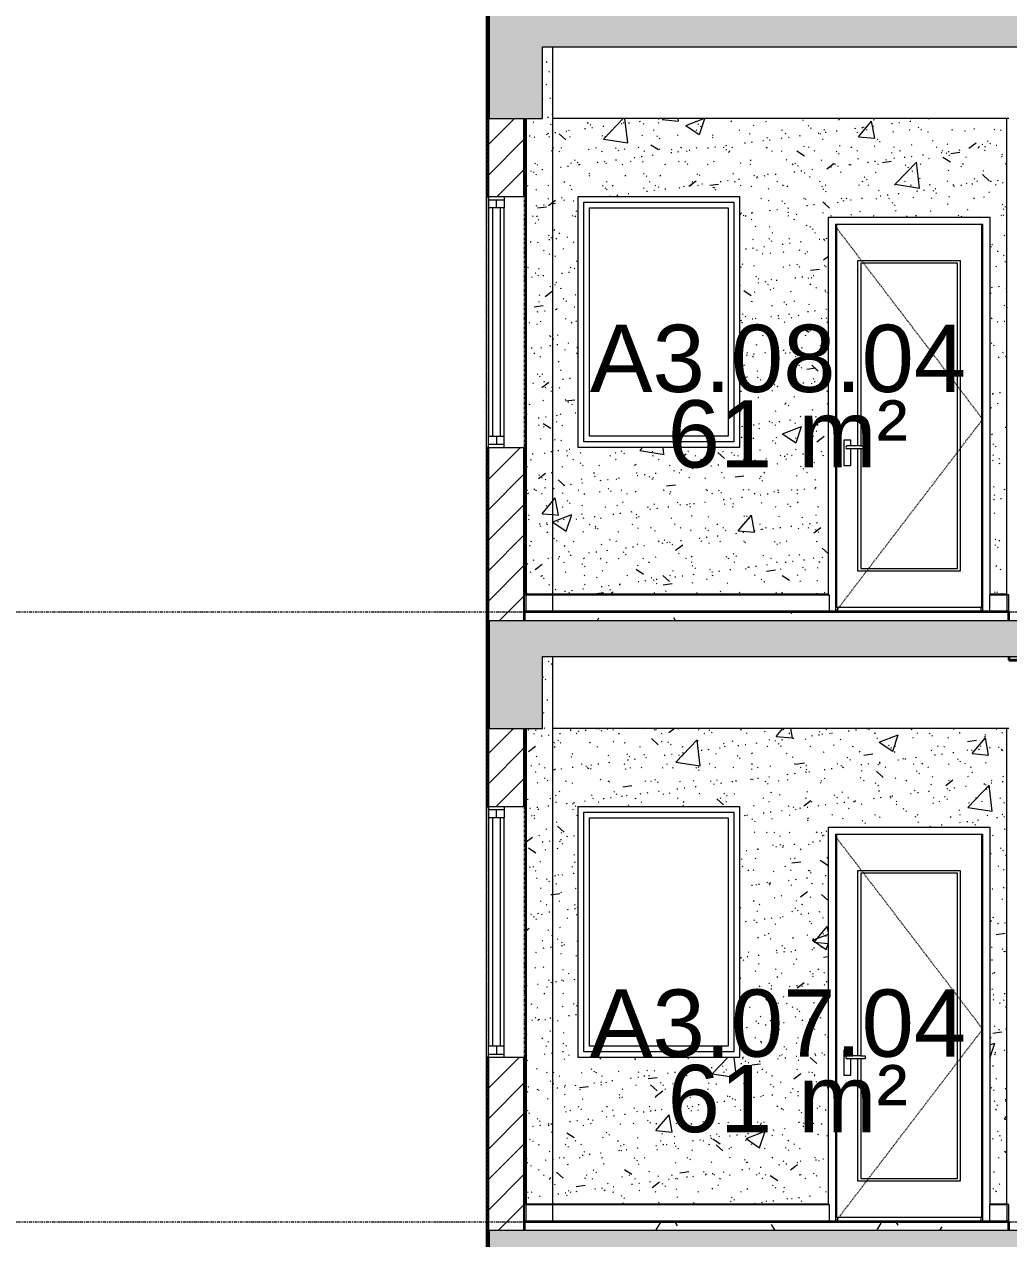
# Model space of a CAD drawing. Header units: millimetres. Extents: x -92143 to -2058, y -8802 to 35300.
# Drawn here: x -80823 to -75337, y 22505 to 29275 of the extents above; entities that cross this region are included whole.
import ezdxf

# ---------------------------------------------------------------- set-up
doc = ezdxf.new("R2010")
doc.units = ezdxf.units.MM
for name, pattern in [('1 NÉT CALL OUT', [6, 3, -3]), ('Centre', [31.75, 6.35, -4.7625, 15.875, -4.7625]), ('Dash', [6.35, 3.175, -3.175]), ('Grid Line', [22.225, 12.7, -3.175, 3.175, -3.175])]:
    doc.linetypes.add(name, pattern=pattern)
for name, color, linetype, lineweight in [('0-1', 7, 'Continuous', 5), ('A-AREA-IDEN', 2, 'Continuous', 9), ('A-DETL-GENF-1', 7, 'Continuous', 9), ('A-DETL-GENF-HDLN-1', 7, 'Dash', 9), ('A-DETL-THIN', 151, 'Continuous', 9), ('A-DOOR', 31, 'Continuous', 9), ('A-DOOR-1', 7, 'Continuous', 9), ('A-FLOR-1', 10, 'Continuous', 35), ('A-FLOR-HRAL', 11, 'Continuous', 9), ('A-FLOR-HRAL-1', 253, 'Continuous', 18), ('A-FLOR-HRAL-2', 9, 'Continuous', 9), ('A-FLOR-LEVL-2', 51, 'Centre', 9), ('A-FLOR-PATT-1', 7, 'Continuous', 9), ('A-FLOR-PATT-2', 67, 'Continuous', 9), ('A-GLAZ', 151, 'Continuous', 9), ('A-GLAZ-1', 7, 'Continuous', 9), ('A-GLAZ-2', 7, '1 NÉT CALL OUT', 9), ('A-GLAZ-3', 151, 'Continuous', 18), ('A-GLAZ-4', 55, '1 NÉT CALL OUT', 9), ('A-WALL', 113, 'Continuous', 9), ('A-WALL-1', 7, 'Continuous', 9), ('A-WALL-3', 113, 'Continuous', 25), ('A-WALL-PATT-1', 7, 'Continuous', 9), ('A-WALL-PATT-2', 9, 'Continuous', 9), ('A-WALL-PATT-4', 111, 'Continuous', 9), ('I-WALL-1', 250, 'Continuous', 25), ('I-WALL-2', 7, 'Continuous', 9), ('S-BEAM-1', 12, 'Continuous', 5), ('S-BEAM-2', 7, 'Continuous', 9), ('S-BEAM-3', 10, 'Continuous', 35), ('S-GRID-1', 1, 'Grid Line', 9)]:
    doc.layers.add(name, color=color, linetype=linetype, lineweight=lineweight)
doc.styles.add('Arial', font='arial.ttf', dxfattribs={"height": 375})
pattern_1 = [(45, (-51987.05, 14125), (-79.5495, 79.5495), [])]
pattern_2 = [(50, (-51987.05, 14125), (1093.104, -95.634), [114.3, -1257.3]), (355, (-51987, 14125), (-211.457, 1146.34), [91.44, -1005.84]), (100.451, (-51896, 14117), (881.656, 1050.7), [97.14, -1068.54]), (46.184, (-51987, 14429.8), (1626.475, -252.257), [171.45, -1885.95]), (96.636, (-51851.5, 14408.8), (1424.416, 1484.565), [145.71, -1602.81]), (351.184, (-51987, 14429.8), (1424.43, 1484.55), [137.16, -1508.76]), (21, (-51834.65, 14353.6), (909.686, -613.59), [114.3, -1257.3]), (326, (-51834.7, 14353.6), (370.812, 1105.13), [91.44, -1005.84]), (71.451, (-51758.8, 14302.5), (1280.503, 491.528), [97.14, -1068.54]), (37.5, (-51987.05, 14125), (18.5313, 507.3303), [50.292, -943.356, 50.292, -970.788, -1009.65]), (37.5, (-51987.05, 14125), (18.5313, 507.3303), [-2014.728, 50.292, -959.358]), (7.5, (-51987.05, 14125), (400.918, 601.084), [50.292, -531.876, 50.292, -920.496, -384.81]), (7.5, (-51987.05, 14125), (400.918, 601.084), [-1552.956, 50.292, -334.518]), (327.5, (-52326.9, 14125), (813.545, -34.3737), [50.292, -330.708, 50.292, -1138.428, -1577.34]), (327.5, (-52326.9, 14125), (813.545, -34.3737), [-1569.72, 50.292, -1527.048]), (317.5, (-52479.3, 14125), (888.775, 152.56), [50.292, -445.008, 50.292, -739.14, -1120.14]), (317.5, (-52479.3, 14125), (888.775, 152.56), [-1284.732, 50.292, -1069.848])]
pattern_3 = [(37.5, (-51987.05, 14125), (-4.79953, 146.8239), [5.029, -110.795, 5.029, -124.511, -123.825]), (37.5, (-51987.05, 14125), (-4.79953, 146.8239), [-245.364, 5.029, -118.796]), (7.5, (-51987.05, 14125), (134.8574, 215.0472), [5.029, -57.455, 5.029, -99.365, -40.005]), (7.5, (-51987.05, 14125), (134.8574, 215.0472), [-166.878, 5.029, -34.976]), (327.5, (-52080.78, 14125), (237.29776, 0.4316), [5.029, -33.071, 5.029, -132.131, -179.07]), (327.5, (-52080.78, 14125), (237.29776, 0.4316), [-175.26, 5.029, -174.041]), (317.5, (-52080.78, 14125), (229.067, 66.8792), [5.029, -14.021, 5.029, -84.887, -102.87]), (317.5, (-52080.78, 14125), (229.067, 66.8792), [-108.966, 5.029, -97.841])]
pattern_4 = [(0, (-51987.05, 14125), (609.6, 152.4), [50.292, -406.908, 50.292, -406.908, -2438.4]), (0, (-51987.05, 14125), (609.6, 152.4), [-914.4, 50.292, -864.108, 50.292, -406.908, -1066.8]), (0, (-51987.05, 14125), (609.6, 152.4), [-2286, 50.292, -254.508, 50.292, -711.708]), (120, (-51758.45, 14201.2), (-436.7823, 451.7291), [50.292, -406.908, 50.292, -2845.308]), (120, (-51758.45, 14201.2), (-436.7823, 451.7291), [-507.492, -406.908, 50.292, -864.108, -1524]), (120, (-51758.45, 14201.2), (-436.7823, 451.7291), [-1828.8, 50.292, -406.908, 50.292, -1016.508]), (120, (-51758.45, 14201.2), (-436.7823, 451.7291), [-2336.292, -254.508, 50.292, -711.708]), (240, (-51682.25, 14506), (-172.8177, -604.1291), [50.292, -406.908, 50.292, -406.908, -2438.4]), (240, (-51682.25, 14506), (-172.8177, -604.1291), [-914.4, 50.292, -864.108, 50.292, -406.908, -1066.8]), (240, (-51682.25, 14506), (-172.8177, -604.1291), [-2286, 50.292, -254.508, 50.292, -711.708])]
pattern_5 = [(45, (-51987.05, 14125), (-84.8528, 84.8528), [])]

# ---------------------------------------------------------------- blocks, each defined once
blk = doc.blocks.new('NCV_TKTC_KET CAU_rvt-1-TKCS_MẶT CẮT E')
at = {"layer": 'A-FLOR-PATT-1'}
for points in [[(-78236.9, 29150), (-78233.3, 29150), (-78233.3, 29350), (-78236.9, 29350)], [(-78233.3, 25780), (-78233.3, 25950), (-78236.9, 25950), (-78236.9, 25780)], [(-78233.3, 22380), (-78233.3, 22550), (-78236.9, 22550), (-78236.9, 22380)]]:
    blk.add_hatch(color=256, dxfattribs=at).paths.add_polyline_path(points)
h = blk.add_hatch(color=256, dxfattribs=at)
h.paths.add_polyline_path([(-48635.6, 25730), (-48635.6, 25750), (-50536.9, 25750), (-50536.9, 25730), (-48844.9, 25730)])
h.paths.add_polyline_path([(-75336.9, 25730), (-73236.9, 25730), (-73236.9, 25750), (-75336.9, 25750)])
h.paths.add_polyline_path([(-20336.9, 25730), (-20336.9, 25750), (-22235.3, 25750), (-22235.3, 25730), (-20484.2, 25730)])
h.paths.add_polyline_path([(-22435.3, 25730), (-22435.3, 25750), (-22438.4, 25750), (-22438.4, 25730)])
h.paths.add_polyline_path([(-48435.6, 25730), (-48433.3, 25730), (-48433.3, 25750), (-48435.6, 25750)])
h.paths.add_polyline_path([(-28536.9, 25730), (-28536.9, 25750), (-30435.3, 25750), (-30435.3, 25730), (-28807.5, 25730)])
h.paths.add_polyline_path([(-66936.9, 25730), (-65032.3, 25730), (-65032.3, 25750), (-66936.9, 25750)])
h.paths.add_polyline_path([(-30635.3, 25730), (-30635.3, 25750), (-30638.4, 25750), (-30638.4, 25730)])
h.paths.add_polyline_path([(-58736.9, 25730), (-56833.3, 25730), (-56833.3, 25750), (-58736.9, 25750)])
h.paths.add_polyline_path([(-40434.4, 25730), (-40434.4, 25750), (-42336.9, 25750), (-42336.9, 25730), (-40521.7, 25730)])
at = {"layer": 'S-BEAM-1'}
for points in [[(-78236.9, 28750), (-78233.3, 28750), (-78233.3, 29350), (-78236.9, 29350), (-78236.9, 29109.5)], [(-78233.3, 25350), (-78233.3, 25900), (-78236.9, 25900), (-78236.9, 25350)]]:
    blk.add_hatch(color=256, dxfattribs=at).paths.add_polyline_path(points)
at = {"layer": 'A-FLOR-1'}
for p, q in [((-78236.9, 29350), (-78236.9, 29150)), ((-78236.9, 29150), (-78233.3, 29150)), ((-78233.3, 25950), (-78236.9, 25950)), ((-78236.9, 25950), (-78236.9, 25780)), ((-78236.9, 25780), (-78233.3, 25780)), ((-75336.9, 25750), (-75336.9, 25730)), ((-75336.9, 25730), (-73236.9, 25730)), ((-78233.3, 22550), (-78236.9, 22550)), ((-78236.9, 22550), (-78236.9, 22380))]:
    blk.add_line(p, q, dxfattribs=at)
at = {"layer": 'S-BEAM-2'}
for p, q in [((-75336.9, 28750), (-77876.9, 28750)), ((-76536.9, 25350), (-77876.9, 25350)), ((-75336.9, 25350), (-76536.9, 25350))]:
    blk.add_line(p, q, dxfattribs=at)
at = {"layer": 'S-BEAM-3'}
for p, q in [((-78236.9, 29350), (-78236.9, 28750)), ((-78236.9, 28750), (-78233.3, 28750)), ((-78233.3, 25900), (-78236.9, 25900)), ((-78236.9, 25900), (-78236.9, 25350)), ((-78236.9, 25350), (-78233.3, 25350))]:
    blk.add_line(p, q, dxfattribs=at)
blk = doc.blocks.new('DOOR_CW_01 CANH MO-PANEL KINH - DIW_01-900x2200-CỬA GỖ VÂN LAMINATE-553393-TKCS_MẶT CẮT E')
at = {"layer": 'A-DETL-GENF-HDLN-1'}
for p, q in [((-50676.9, 6673.5), (-51496.9, 7747)), ((-51496.9, 5600), (-50676.9, 6673.5))]:
    blk.add_line(p, q, dxfattribs=at)
at = {"layer": 'A-DOOR-1'}
for p, q in [((-51496.9, 7760), (-51496.9, 5600)), ((-51496.9, 7760), (-50676.9, 7760)), ((-50681.9, 7758), (-51491.9, 7758)), ((-51491.9, 7758), (-51491.9, 5626)), ((-50681.9, 5626), (-50681.9, 7758)), ((-50676.9, 5600), (-50676.9, 7760)), ((-51371.9, 6524.5), (-51371.9, 7558)), ((-51371.9, 7558), (-50801.9, 7558)), ((-51356.9, 7543), (-51356.9, 6524.5)), ((-50816.9, 7543), (-51356.9, 7543)), ((-50816.9, 5841), (-50816.9, 7543)), ((-50801.9, 7558), (-50801.9, 5826)), ((-51412.2, 6556), (-51451.7, 6556)), ((-51451.7, 6556), (-51451.7, 6416)), ((-51356.9, 6524.5), (-51431.9, 6524.5)), ((-51356.9, 6507.5), (-51431.9, 6507.5)), ((-51412.2, 6524.5), (-51412.2, 6556)), ((-51412.2, 6416), (-51412.2, 6507.5)), ((-51371.9, 5826), (-51371.9, 6507.5)), ((-51356.9, 6524.5), (-51331.1, 6524.5)), ((-51356.9, 6507.5), (-51356.9, 5841)), ((-51331.1, 6507.5), (-51356.9, 6507.5)), ((-51331.1, 6524.5), (-51331.1, 6507.5)), ((-51451.7, 6416), (-51412.2, 6416)), ((-50801.9, 5826), (-51371.9, 5826)), ((-51356.9, 5841), (-50816.9, 5841)), ((-51536.9, 5695), (-51536.9, 5700)), ((-50636.9, 5700), (-50636.9, 5695)), ((-51491.9, 5626), (-50681.9, 5626)), ((-51486.9, 5626), (-51486.9, 5600)), ((-50686.9, 5626), (-50686.9, 5600))]:
    blk.add_line(p, q, dxfattribs=at)
for start, end in [(90, 180), (180, 270)]:
    blk.add_arc((-51431.9, 6516), 8.5, start, end, dxfattribs=at)
blk = doc.blocks.new('M_Fixed - 900 x 1400-901191-TKCS_MẶT CẮT E')
at = {"layer": 'A-GLAZ-1'}
for p, q in [((-53204.9, 6547), (-53204.9, 7883)), ((-53204.9, 7883), (-52368.9, 7883)), ((-52368.9, 7883), (-52368.9, 6547)), ((-53173.9, 6578), (-53173.9, 7852)), ((-53173.9, 7852), (-52399.9, 7852)), ((-52399.9, 7852), (-52399.9, 6578)), ((-52399.9, 6578), (-53173.9, 6578)), ((-52368.9, 6547), (-53204.9, 6547))]:
    blk.add_line(p, q, dxfattribs=at)
blk = doc.blocks.new('Railing - Railing-915997-TKCS_MẶT CẮT E')
at = {"layer": 'A-FLOR-HRAL-1'}
for p, q in [((-75336.9, 12495), (-75346.9, 12495)), ((-75346.9, 12495), (-75346.9, 12400)), ((-75336.9, 12400), (-75336.9, 12495)), ((-75346.9, 12400), (-75336.9, 12400))]:
    blk.add_line(p, q, dxfattribs=at)
at = {"layer": 'A-FLOR-HRAL-2'}
for p, q in [((-75442, 12400), (-75442, 12495)), ((-75442, 12495), (-75346.9, 12495))]:
    blk.add_line(p, q, dxfattribs=at)
blk = doc.blocks.new('Railing - Railing-945756-TKCS_MẶT CẮT E')
at = {"layer": 'A-FLOR-HRAL-1'}
for p, q in [((-78026.9, 22695), (-78036.9, 22695)), ((-78036.9, 22695), (-78036.9, 22600)), ((-78026.9, 22600), (-78026.9, 22695)), ((-78036.9, 22600), (-78026.9, 22600))]:
    blk.add_line(p, q, dxfattribs=at)
at = {"layer": 'A-FLOR-HRAL-2'}
for p, q in [((-78026.9, 22695), (-77876.9, 22695)), ((-77876.9, 22600), (-77876.9, 22695)), ((-77876.9, 22695), (-76336.9, 22695)), ((-76336.9, 22695), (-76336.9, 22600))]:
    blk.add_line(p, q, dxfattribs=at)
blk = doc.blocks.new('NCV_TKTC_TANG 6 - 8_rvt-1-TKCS_MẶT CẮT E')
at = {"layer": 'A-FLOR-PATT-2'}
h = blk.add_hatch(dxfattribs=at)
h.set_pattern_fill('FP_2', color=256, style=0, pattern_type=2)
h.set_pattern_definition(pattern_4)
h.paths.add_polyline_path([(-75355.9, 22550), (-75336.9, 22550), (-75336.9, 22600), (-78036.9, 22600), (-78036.9, 22550), (-75972.5, 22550)])
at = {"layer": 'A-WALL-PATT-1'}
h = blk.add_hatch(dxfattribs=at)
h.set_pattern_fill('FP_5', color=256, style=0, pattern_type=2)
h.set_pattern_definition(pattern_1)
h.paths.add_polyline_path([(-78036.9, 22700), (-78026.9, 22700), (-78026.9, 25350), (-78036.9, 25350), (-78036.9, 23022.2)])
at = {"layer": 'A-WALL-PATT-2'}
h = blk.add_hatch(dxfattribs=at)
h.set_pattern_fill('FP_7', color=256, style=0, pattern_type=2)
h.set_pattern_definition(pattern_2)
h.paths.add_polyline_path([(-78026.9, 22700), (-77876.9, 22700), (-77876.9, 25750), (-77935.7, 25750), (-77936.9, 25350), (-78026.9, 25350), (-78026.9, 23022.2)])
h = blk.add_hatch(dxfattribs=at)
h.set_pattern_fill('FP_6', color=256, style=0, pattern_type=2)
h.set_pattern_definition(pattern_3)
h.paths.add_polyline_path([(-78026.9, 22700), (-77876.9, 22700), (-77876.9, 25750), (-77935.7, 25750), (-77936.9, 25350), (-78026.9, 25350), (-78026.9, 23022.2)])
h = blk.add_hatch(dxfattribs=at)
h.set_pattern_fill('FP_7', color=256, style=0, pattern_type=2)
h.set_pattern_definition(pattern_2)
h.paths.add_polyline_path([(-77876.9, 22700), (-76342, 22700), (-76342, 24800), (-75442, 24800), (-75442, 22700), (-75346.9, 22700), (-75346.9, 25350), (-77876.9, 25350), (-77876.9, 23022.2)])
h.paths.add_polyline_path([(-77736.9, 23515), (-77736.9, 24915), (-76836.9, 24915), (-76836.9, 23515), (-77205.6, 23515)])
h = blk.add_hatch(dxfattribs=at)
h.set_pattern_fill('FP_6', color=256, style=0, pattern_type=2)
h.set_pattern_definition(pattern_3)
h.paths.add_polyline_path([(-77876.9, 22700), (-76342, 22700), (-76342, 24800), (-75442, 24800), (-75442, 22700), (-75346.9, 22700), (-75346.9, 25350), (-77876.9, 25350), (-77876.9, 23022.2)])
h.paths.add_polyline_path([(-77736.9, 23515), (-77736.9, 24915), (-76836.9, 24915), (-76836.9, 23515), (-77205.6, 23515)])
at = {"layer": 'A-FLOR-1'}
for p, q in [((-75336.9, 22600), (-78036.9, 22600)), ((-78036.9, 22600), (-78036.9, 22550)), ((-75336.9, 22550), (-75336.9, 22600))]:
    blk.add_line(p, q, dxfattribs=at)
at = {"layer": 'A-WALL-1'}
blk.add_line((-75442, 22700), (-75442, 22695), dxfattribs=at)
at = {"layer": 'I-WALL-1'}
for p, q in [((-78036.9, 25350), (-78036.9, 24914.4)), ((-78026.9, 22700), (-78026.9, 25350)), ((-78036.9, 23514.4), (-78036.9, 22700)), ((-78036.9, 22700), (-78026.9, 22700))]:
    blk.add_line(p, q, dxfattribs=at)
at = {"layer": 'I-WALL-2'}
for p, q in [((-77876.9, 22700), (-77876.9, 25750)), ((-75346.9, 22700), (-75346.9, 25350)), ((-77736.9, 23515), (-77736.9, 24915)), ((-77736.9, 24915), (-76836.9, 24915)), ((-76836.9, 24915), (-76836.9, 23515)), ((-76342, 22700), (-76342, 24800)), ((-76342, 24800), (-75442, 24800)), ((-75442, 24800), (-75442, 22700)), ((-76836.9, 23515), (-77736.9, 23515)), ((-78026.9, 22700), (-77876.9, 22700)), ((-77876.9, 22700), (-76342, 22700)), ((-75442, 22700), (-75346.9, 22700))]:
    blk.add_line(p, q, dxfattribs=at)
at = {"layer": 'A-DOOR'}
blk.add_blockref('DOOR_CW_01 CANH MO-PANEL KINH - DIW_01-900x2200-CỬA GỖ VÂN LAMINATE-553393-TKCS_MẶT CẮT E', (-24805, 17000), dxfattribs=at)
at = {"layer": 'A-FLOR-HRAL'}
for name, p in [('Railing - Railing-945756-TKCS_MẶT CẮT E', (0, 0)), ('Railing - Railing-915997-TKCS_MẶT CẮT E', (0, 10200))]:
    blk.add_blockref(name, p, dxfattribs=at)
at = {"layer": 'A-GLAZ'}
blk.add_blockref('M_Fixed - 900 x 1400-901191-TKCS_MẶT CẮT E', (-24500, 17000), dxfattribs=at)
blk = doc.blocks.new('NCV_TKTC_TANG 6 - 8_rvt-2-TKCS_MẶT CẮT E')
at = {"layer": 'A-FLOR-PATT-2'}
h = blk.add_hatch(dxfattribs=at)
h.set_pattern_fill('FP_2', color=256, style=0, pattern_type=2)
h.set_pattern_definition(pattern_4)
h.paths.add_polyline_path([(-75355.9, 25950), (-75336.9, 25950), (-75336.9, 26000), (-78036.9, 26000), (-78036.9, 25950), (-75972.5, 25950)])
at = {"layer": 'A-WALL-PATT-1'}
h = blk.add_hatch(dxfattribs=at)
h.set_pattern_fill('FP_5', color=256, style=0, pattern_type=2)
h.set_pattern_definition(pattern_1)
h.paths.add_polyline_path([(-78036.9, 26100), (-78026.9, 26100), (-78026.9, 28750), (-78036.9, 28750), (-78036.9, 26674.6)])
at = {"layer": 'A-WALL-PATT-2'}
h = blk.add_hatch(dxfattribs=at)
h.set_pattern_fill('FP_7', color=256, style=0, pattern_type=2)
h.set_pattern_definition(pattern_2)
h.paths.add_polyline_path([(-78026.9, 26100), (-77876.9, 26100), (-77876.9, 29150), (-77935.7, 29150), (-77936.9, 28750), (-78026.9, 28750), (-78026.9, 26674.6)])
h = blk.add_hatch(dxfattribs=at)
h.set_pattern_fill('FP_6', color=256, style=0, pattern_type=2)
h.set_pattern_definition(pattern_3)
h.paths.add_polyline_path([(-78026.9, 26100), (-77876.9, 26100), (-77876.9, 29150), (-77935.7, 29150), (-77936.9, 28750), (-78026.9, 28750), (-78026.9, 26674.6)])
h = blk.add_hatch(dxfattribs=at)
h.set_pattern_fill('FP_7', color=256, style=0, pattern_type=2)
h.set_pattern_definition(pattern_2)
h.paths.add_polyline_path([(-77205.6, 26100), (-76342, 26100), (-76342, 28200), (-75442, 28200), (-75442, 26100), (-75346.9, 26100), (-75346.9, 28750), (-77876.9, 28750), (-77876.9, 26100)])
h.paths.add_polyline_path([(-76836.9, 26915), (-77736.9, 26915), (-77736.9, 28315), (-76836.9, 28315), (-76836.9, 27892)])
h = blk.add_hatch(dxfattribs=at)
h.set_pattern_fill('FP_6', color=256, style=0, pattern_type=2)
h.set_pattern_definition(pattern_3)
h.paths.add_polyline_path([(-77205.6, 26100), (-76342, 26100), (-76342, 28200), (-75442, 28200), (-75442, 26100), (-75346.9, 26100), (-75346.9, 28750), (-77876.9, 28750), (-77876.9, 26100)])
h.paths.add_polyline_path([(-76836.9, 26915), (-77736.9, 26915), (-77736.9, 28315), (-76836.9, 28315), (-76836.9, 27892)])
at = {"layer": 'A-FLOR-1'}
for p, q in [((-75336.9, 26000), (-78036.9, 26000)), ((-78036.9, 26000), (-78036.9, 25950)), ((-75336.9, 25950), (-75336.9, 26000))]:
    blk.add_line(p, q, dxfattribs=at)
at = {"layer": 'A-WALL-1'}
blk.add_line((-75442, 26100), (-75442, 26095), dxfattribs=at)
at = {"layer": 'I-WALL-1'}
for p, q in [((-78036.9, 28750), (-78036.9, 28314.4)), ((-78026.9, 26100), (-78026.9, 28750)), ((-78036.9, 26914.4), (-78036.9, 26100)), ((-78036.9, 26100), (-78026.9, 26100))]:
    blk.add_line(p, q, dxfattribs=at)
at = {"layer": 'I-WALL-2'}
for p, q in [((-77876.9, 26100), (-77876.9, 29150)), ((-75346.9, 26100), (-75346.9, 28750)), ((-77736.9, 26915), (-77736.9, 28315)), ((-77736.9, 28315), (-76836.9, 28315)), ((-76836.9, 28315), (-76836.9, 26915)), ((-76342, 26100), (-76342, 28200)), ((-76342, 28200), (-75442, 28200)), ((-75442, 28200), (-75442, 26100)), ((-76836.9, 26915), (-77736.9, 26915)), ((-78026.9, 26100), (-77876.9, 26100)), ((-77876.9, 26100), (-76342, 26100)), ((-75442, 26100), (-75346.9, 26100))]:
    blk.add_line(p, q, dxfattribs=at)
at = {"layer": 'A-DOOR'}
blk.add_blockref('DOOR_CW_01 CANH MO-PANEL KINH - DIW_01-900x2200-CỬA GỖ VÂN LAMINATE-553393-TKCS_MẶT CẮT E', (-24805, 20400), dxfattribs=at)
at = {"layer": 'A-FLOR-HRAL'}
for name, p in [('Railing - Railing-945756-TKCS_MẶT CẮT E', (0, 3400)), ('Railing - Railing-915997-TKCS_MẶT CẮT E', (0, 13600))]:
    blk.add_blockref(name, p, dxfattribs=at)
at = {"layer": 'A-GLAZ'}
blk.add_blockref('M_Fixed - 900 x 1400-901191-TKCS_MẶT CẮT E', (-24500, 20400), dxfattribs=at)
blk = doc.blocks.new('1_FAMILY RVT - W01-WxH 1400x1400xmm-389822-TKCS_MẶT CẮT E')
at = {"layer": 'A-GLAZ'}
for p, q in [((-78236.9, 11250.9), (-78236.9, 9977.9)), ((-78148, 9977.9), (-78148, 11250.9))]:
    blk.add_line(p, q, dxfattribs=at)
at = {"layer": 'A-GLAZ-3'}
for p, q in [((-78236.9, 11314.4), (-78036.9, 11314.4)), ((-78236.9, 11314.4), (-78236.9, 11250.9)), ((-78148, 11314.4), (-78148, 11250.9)), ((-78148, 11295.4), (-78236.9, 11295.4)), ((-78148, 11250.9), (-78236.9, 11250.9)), ((-78214.7, 11250.9), (-78214.7, 9977.9)), ((-78192.5, 11250.9), (-78192.5, 11295.4)), ((-78170.3, 11250.9), (-78170.3, 9977.9)), ((-78148, 9977.9), (-78236.9, 9977.9)), ((-78236.9, 9914.4), (-78236.9, 9977.9)), ((-78192.5, 9977.9), (-78192.5, 9933.5)), ((-78148, 9914.4), (-78148, 9977.9)), ((-78236.9, 9933.5), (-78148, 9933.5)), ((-78036.9, 9914.4), (-78236.9, 9914.4))]:
    blk.add_line(p, q, dxfattribs=at)
at = {"layer": 'A-GLAZ-4'}
for p, q in [((-78236.9, 9914.4), (-78236.9, 11314.4)), ((-78036.9, 11314.4), (-78036.9, 9914.4))]:
    blk.add_line(p, q, dxfattribs=at)

msp = doc.modelspace()

# ---------------------------------------------------------------- hatches: boundary and pattern name
at = {"layer": 'A-DETL-GENF-1'}
h = msp.add_hatch(color=256, dxfattribs=at)
h.paths.add_polyline_path([(-17535.3, 28750), (-17236.9, 28750), (-17236.9, 29350), (-33860.3, 29350), (-33860.3, 28900), (-33460.3, 28900), (-33460.3, 29150), (-30635.3, 29150), (-30635.3, 28950), (-30435.3, 28950), (-30435.3, 29150), (-25735.7, 29150), (-25735.7, 28900), (-25335.7, 28900), (-25335.7, 29150), (-22435.3, 29150), (-22435.3, 28950), (-22235.3, 28950), (-22235.3, 29150), (-17535.3, 29150), (-17535.3, 29109.5)])
h.paths.add_polyline_path([(-77935.7, 28750), (-77935.7, 29150), (-73233.6, 29150), (-73233.6, 28950), (-73033.3, 28950), (-73033.3, 29150), (-70108.5, 29150), (-70108.5, 28900), (-69708.5, 28900), (-69708.5, 29150), (-65032.3, 29150), (-65032.3, 28950), (-64832.3, 28950), (-64832.3, 29150), (-61933.6, 29150), (-61933.6, 28900), (-61533.6, 28900), (-61533.6, 29150), (-56833.3, 29150), (-56833.3, 28950), (-56633.3, 28950), (-56633.3, 29150), (-53733.2, 29150), (-53733.2, 28900), (-53333.2, 28900), (-53333.2, 29150), (-48635.6, 29150), (-48635.6, 28950), (-48435.6, 28950), (-48435.6, 29150), (-45535.3, 29150), (-45535.3, 28900), (-45134.4, 28900), (-45134.4, 29150), (-40434.4, 29150), (-40434.4, 28950), (-40234.4, 28950), (-40234.4, 29150), (-37335.6, 29150), (-37335.6, 28900), (-36935.6, 28900), (-36935.6, 29350), (-78233.3, 29350), (-78233.3, 28750)])
for points in [[(-77935.7, 25350), (-77935.7, 25750), (-73233.6, 25750), (-73233.6, 25550), (-73033.3, 25550), (-73033.3, 25750), (-70108.5, 25750), (-70108.5, 25500), (-69708.5, 25500), (-69708.5, 25750), (-65032.3, 25750), (-65032.3, 25550), (-64832.3, 25550), (-64832.3, 25750), (-61933.6, 25750), (-61933.6, 25500), (-61533.6, 25500), (-61533.6, 25750), (-56833.3, 25750), (-56833.3, 25550), (-56633.3, 25550), (-56633.3, 25750), (-53733.2, 25750), (-53733.2, 25500), (-53333.2, 25500), (-53333.2, 25750), (-48635.6, 25750), (-48635.6, 25550), (-48435.6, 25550), (-48435.6, 25750), (-45535.3, 25750), (-45535.3, 25500), (-45134.4, 25500), (-45134.4, 25750), (-40434.4, 25750), (-40434.4, 25550), (-40234.4, 25550), (-40234.4, 25750), (-37436.9, 25750), (-37436.9, 25500), (-37037.4, 25500), (-37037.4, 25750), (-33860.3, 25750), (-33860.3, 25500), (-33436.9, 25500), (-33436.9, 25750), (-30635.3, 25750), (-30635.3, 25550), (-30435.3, 25550), (-30435.3, 25750), (-25735.7, 25750), (-25735.7, 25500), (-25335.7, 25500), (-25335.7, 25750), (-22435.3, 25750), (-22435.3, 25550), (-22235.3, 25550), (-22235.3, 25750), (-17535.3, 25750), (-17535.3, 25350), (-17236.9, 25350), (-17236.9, 25950), (-78233.3, 25950), (-78233.3, 25350)], [(-17236.9, 21950), (-17236.9, 22550), (-78233.3, 22550), (-78233.3, 21950), (-77935.7, 21950), (-77935.7, 22350), (-73233.6, 22350), (-73233.6, 22150), (-73033.3, 22150), (-73033.3, 22350), (-70108.5, 22350), (-70108.5, 22100), (-69708.5, 22100), (-69708.5, 22350), (-65032.3, 22350), (-65032.3, 22150), (-64832.3, 22150), (-64832.3, 22350), (-61933.6, 22350), (-61933.6, 22100), (-61533.6, 22100), (-61533.6, 22350), (-56833.3, 22350), (-56833.3, 22150), (-56633.3, 22150), (-56633.3, 22350), (-53733.2, 22350), (-53733.2, 22100), (-53333.2, 22100), (-53333.2, 22350), (-48635.6, 22350), (-48635.6, 22150), (-48435.6, 22150), (-48435.6, 22350), (-45535.3, 22350), (-45535.3, 22100), (-45134.4, 22100), (-45134.4, 22350), (-40434.4, 22350), (-40434.4, 22150), (-40234.4, 22150), (-40234.4, 22350), (-37436.9, 22350), (-37436.9, 22100), (-37037.4, 22100), (-37037.4, 22350), (-33860.3, 22350), (-33860.3, 22100), (-33436.9, 22100), (-33436.9, 22350), (-30635.3, 22350), (-30635.3, 22150), (-30435.3, 22150), (-30435.3, 22350), (-25735.7, 22350), (-25735.7, 22100), (-25335.7, 22100), (-25335.7, 22350), (-22435.3, 22350), (-22435.3, 22150), (-22235.3, 22150), (-22235.3, 22350), (-17535.3, 22350), (-17535.3, 21950)]]:
    msp.add_hatch(color=256, dxfattribs=at).paths.add_polyline_path(points)
at = {"layer": 'A-WALL-PATT-4'}
h = msp.add_hatch(dxfattribs=at)
h.set_pattern_fill('FP_1', color=256, style=0, pattern_type=2)
h.set_pattern_definition(pattern_5)
h.paths.add_polyline_path([(-78233.3, 25950), (-78036.9, 25950), (-78036.9, 26914.4), (-78236.9, 26914.4), (-78236.9, 25950)])
h.paths.add_polyline_path([(-78236.9, 28314.4), (-78036.9, 28314.4), (-78036.9, 28750), (-78233.3, 28750), (-78233.3, 29200), (-78236.9, 29200), (-78236.9, 28750)])
h = msp.add_hatch(dxfattribs=at)
h.set_pattern_fill('FP_1', color=256, style=0, pattern_type=2)
h.set_pattern_definition(pattern_5)
h.paths.add_polyline_path([(-78233.3, 22550), (-78036.9, 22550), (-78036.9, 23514.4), (-78236.9, 23514.4), (-78236.9, 22550)])
h.paths.add_polyline_path([(-78236.9, 24914.4), (-78036.9, 24914.4), (-78036.9, 25350), (-78233.3, 25350), (-78233.3, 25800), (-78236.9, 25800), (-78236.9, 25350)])

# ---------------------------------------------------------------- linework, layer by layer
at = {"layer": 'A-DETL-THIN'}
for p, q in [((-78233.3, 29350), (-78233.3, 28750)), ((-77935.7, 28750), (-77935.7, 29150)), ((-77935.7, 29150), (-73233.6, 29150)), ((-78233.3, 28750), (-77935.7, 28750)), ((-37037.4, 25950), (-78233.3, 25950)), ((-78233.3, 25950), (-78233.3, 25350)), ((-77935.7, 25350), (-77935.7, 25750)), ((-77935.7, 25750), (-73233.6, 25750)), ((-78233.3, 25350), (-77935.7, 25350)), ((-37037.4, 22550), (-78233.3, 22550)), ((-78233.3, 22550), (-78233.3, 21950))]:
    msp.add_line(p, q, dxfattribs=at)
at = {"layer": 'A-FLOR-LEVL-2'}
for p, q in [((-92142.8, 26000), (-5549.7, 26000)), ((-92142.8, 22600), (-5549.7, 22600))]:
    msp.add_line(p, q, dxfattribs=at)
at = {"layer": 'A-WALL'}
for p, q in [((-78236.9, 29200), (-78236.9, 28314.4)), ((-78246.9, 26914.4), (-78246.9, 28314.4)), ((-78236.9, 26914.4), (-78236.9, 25950)), ((-78236.9, 25800), (-78236.9, 24914.4)), ((-78246.9, 23514.4), (-78246.9, 24914.4)), ((-78236.9, 23514.4), (-78236.9, 22550))]:
    msp.add_line(p, q, dxfattribs=at)
at = {"layer": 'A-WALL-3'}
for p, q in [((-78246.9, 29350), (-78246.9, 28314.4)), ((-78236.9, 29200), (-78236.9, 29350)), ((-78233.3, 29200), (-78236.9, 29200)), ((-78036.9, 28314.4), (-78036.9, 28750)), ((-78246.9, 28314.4), (-78236.9, 28314.4)), ((-78236.9, 26914.4), (-78246.9, 26914.4)), ((-78246.9, 26914.4), (-78246.9, 24914.4)), ((-78036.9, 25950), (-78036.9, 26914.4)), ((-78236.9, 25950), (-78246.9, 25950)), ((-78246.9, 25950), (-78233.3, 25950)), ((-78236.9, 25800), (-78236.9, 25950)), ((-78233.3, 25800), (-78236.9, 25800)), ((-78036.9, 24914.4), (-78036.9, 25350)), ((-78246.9, 24914.4), (-78236.9, 24914.4)), ((-78236.9, 23514.4), (-78246.9, 23514.4)), ((-78246.9, 23514.4), (-78246.9, 21514.4)), ((-78036.9, 22550), (-78036.9, 23514.4)), ((-78236.9, 22550), (-78246.9, 22550)), ((-78246.9, 22550), (-78233.3, 22550)), ((-78236.9, 22400), (-78236.9, 22550))]:
    msp.add_line(p, q, dxfattribs=at)
at = {"layer": 'S-GRID-1'}
msp.add_line((-78236.9, -3701.5), (-78236.9, 30542.5), dxfattribs=at)

# ---------------------------------------------------------------- block references
at = {"layer": '0-1'}
for name in ['NCV_TKTC_KET CAU_rvt-1-TKCS_MẶT CẮT E', 'NCV_TKTC_TANG 6 - 8_rvt-2-TKCS_MẶT CẮT E', 'NCV_TKTC_TANG 6 - 8_rvt-1-TKCS_MẶT CẮT E']:
    msp.add_blockref(name, (0, 0), dxfattribs=at)
at = {"layer": 'A-GLAZ-2'}
for p in [(0, 17000), (0, 13600)]:
    msp.add_blockref('1_FAMILY RVT - W01-WxH 1400x1400xmm-389822-TKCS_MẶT CẮT E', p, dxfattribs=at)

# ---------------------------------------------------------------- texts
at = {"layer": 'A-AREA-IDEN', "char_height": 375, "line_spacing_factor": 0.936439, "style": 'Arial'}
for s, insert, width, attachment_point in [('\\pt7.5,15,22.5,30,37.5,45,52.5,60,67.5,75,82.5,90,97.5,105,112.5,120,127.5,135,142.5,150,157.5,165,172.5,180,187.5,195,202.5,210,217.5,225,232.5,240;A3.08.04', (-76622.7, 27219.7), 2094, 8), ('\\pt7.5,15,22.5,30,37.5,45,52.5,60,67.5,75,82.5,90,97.5,105,112.5,120,127.5,135,142.5,150,157.5,165,172.5,180,187.5,195,202.5,210,217.5,225,232.5,240;61 m²', (-76568.4, 26989.2), 1359, 5), ('\\pt7.5,15,22.5,30,37.5,45,52.5,60,67.5,75,82.5,90,97.5,105,112.5,120,127.5,135,142.5,150,157.5,165,172.5,180,187.5,195,202.5,210,217.5,225,232.5,240;A3.07.04', (-76622.7, 23514.1), 2094, 8), ('\\pt7.5,15,22.5,30,37.5,45,52.5,60,67.5,75,82.5,90,97.5,105,112.5,120,127.5,135,142.5,150,157.5,165,172.5,180,187.5,195,202.5,210,217.5,225,232.5,240;61 m²', (-76568.4, 23283.6), 1359, 5)]:
    msp.add_mtext(s, dxfattribs=dict(at, insert=insert, width=width, attachment_point=attachment_point))

doc.saveas('drawing.dxf')
